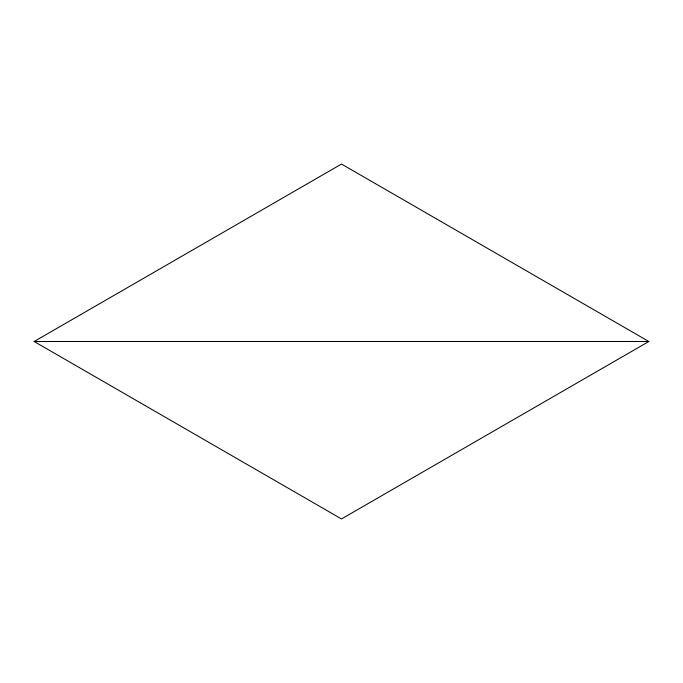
<?xml version="1.0" encoding="UTF-8"?>
<svg xmlns="http://www.w3.org/2000/svg" width="683" height="683" viewBox="0 0 683 683"><rect width="100%" height="100%" fill="white"/><g stroke="black" fill="none" stroke-linecap="round" stroke-linejoin="round"><path stroke-width="1.02" d="M34.15 341.5L341.5 164.057L648.85 341.5L341.5 518.943L34.15 341.5L648.85 341.5"/></g></svg>
